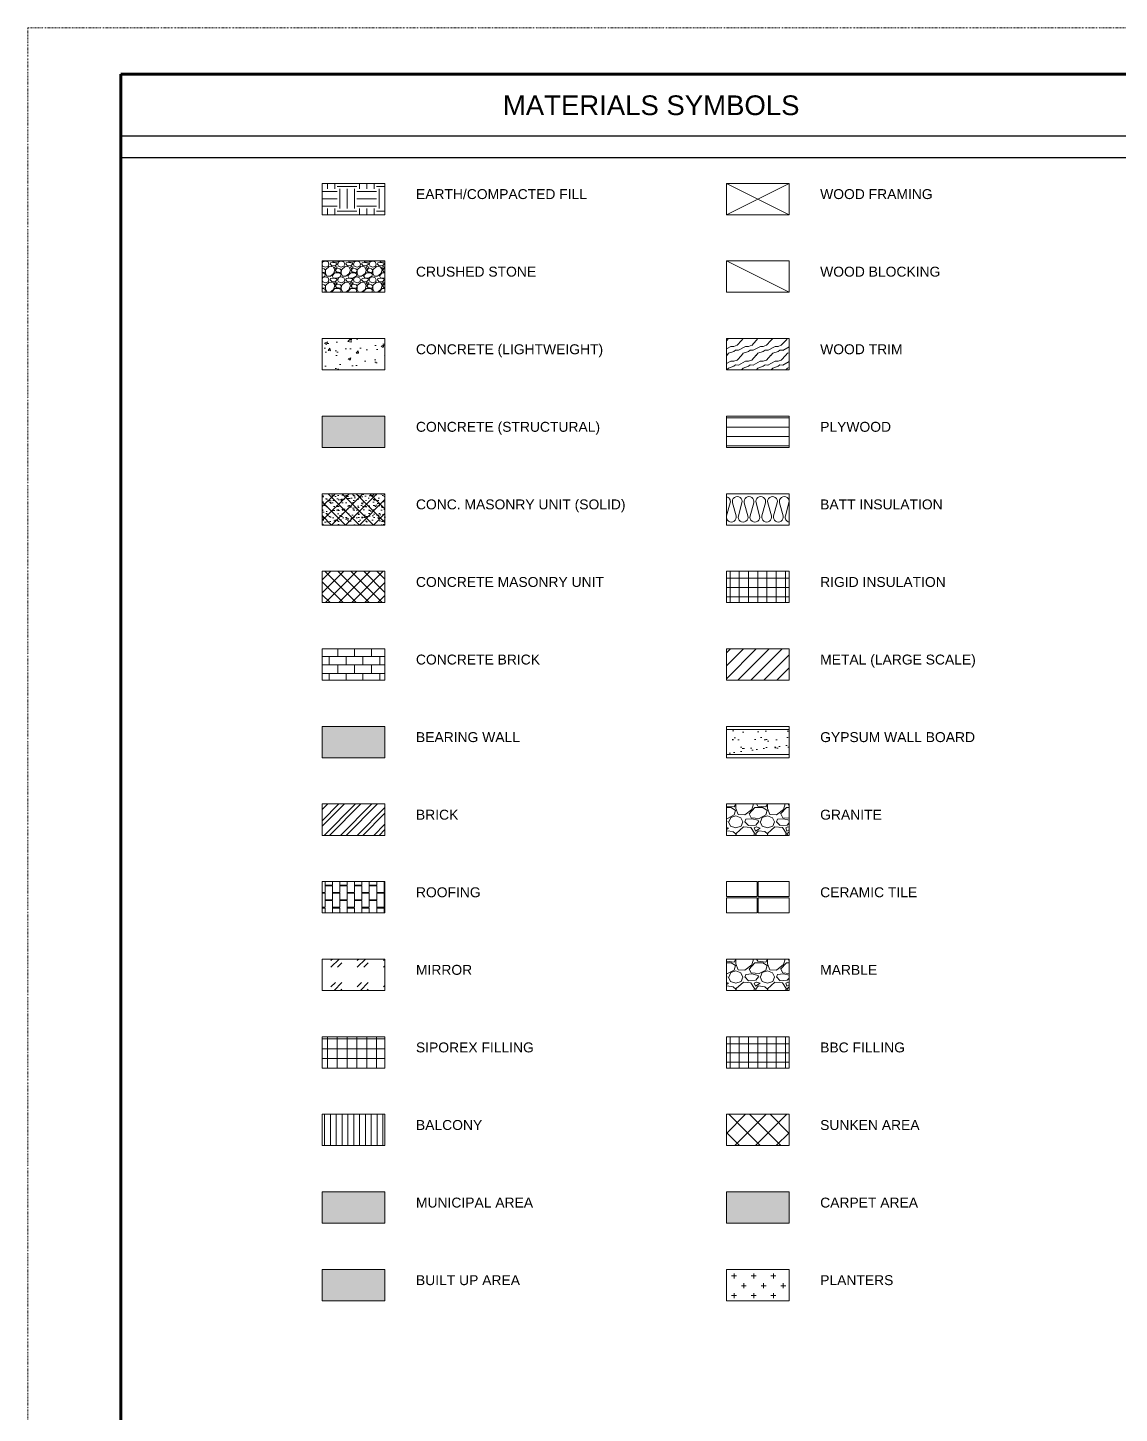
# Paper-space layout 'Symbols A0' of a CAD drawing. Header units: millimetres. Extents: x 0 to 1183, y 0 to 902.
# Drawn here: x 0 to 351.9, y 455.5 to 902 of the extents above; entities that cross this region are included whole.
import ezdxf
from ezdxf.enums import TextEntityAlignment as Align

# ---------------------------------------------------------------- set-up
doc = ezdxf.new("R2010")
doc.units = ezdxf.units.MM
doc.linetypes.add('DASHDOT', pattern=[1, 0.5, -0.25, 0, -0.25])
for name, color, linetype, lineweight in [('A-ANNO-SYMB', 152, 'Continuous', 5), ('A-ANNO-TTLB', 255, 'Continuous', 5), ('A-CONC', 253, 'Continuous', 5), ('A-CONC-LITE', 253, 'Continuous', 5), ('A-WALL-CONC', 153, 'Continuous', 5), ('C-ERTH', 253, 'Continuous', 5), ('C-STON', 253, 'Continuous', 5), ('G-ANNO-TEXT', 3, 'Continuous', 15), ('G-ANNO-TTLB', 7, 'Continuous', 50), ('G-PAPR-MEDM', 6, 'Continuous', 30), ('G-PAPR-THCK', 4, 'Continuous', 100)]:
    doc.layers.add(name, color=color, linetype=linetype, lineweight=lineweight)
doc.layers.add('G-ANNO-REFR', color=253, linetype='DASHDOT', lineweight=5, plot=False)
doc.styles.add('LLARGE', font='arial.ttf', dxfattribs={"height": 6.35})
doc.styles.add('Medium text', font='arial.ttf', dxfattribs={"height": 3.2})
doc.styles.add('NOTES', font='arial.ttf', dxfattribs={"height": 2})
doc.styles.add('SUB-TITLE', font='swisscb.ttf')
doc.styles.add('SUB-TITLE-2', font='swissc.ttf')
doc.styles.add('TITLE', font='swisscb.ttf')

# ---------------------------------------------------------------- blocks, each defined once
blk = doc.blocks.new('*U219')
at = {"layer": 'G-ANNO-REFR'}
blk.add_lwpolyline([(0, 0), (1183, 0), (1183, 902), (0, 902)], close=True, dxfattribs=at)
at = {"layer": 'G-PAPR-THCK'}
blk.add_lwpolyline([(30, 887), (1168, 887), (1168, 15), (30, 15)], close=True, dxfattribs=at)
at = {"layer": 'G-ANNO-TEXT'}
for tag, p, height, style in [('GENERAL_NOTES_001', (1092.7, 879.93), 2, 'NOTES'), ('GENERAL_NOTES_002', (1093, 876.56), 2, 'NOTES'), ('GENERAL_NOTES_003', (1093, 873.19), 2, 'NOTES'), ('GENERAL_NOTES_004', (1093, 869.82), 2, 'NOTES'), ('GENERAL_NOTES_005', (1093, 866.46), 2, 'NOTES'), ('GENERAL_NOTES_006', (1093, 863.09), 2, 'NOTES'), ('GENERAL_NOTES_008', (1092.92, 856.38), 2, 'NOTES'), ('GENERAL_NOTES_007', (1093, 859.75), 2, 'NOTES'), ('GENERAL_NOTES_009', (1093, 853.02), 2, 'NOTES'), ('GENERAL_NOTES_010', (1093, 849.65), 2, 'NOTES'), ('GENERAL_NOTES_011', (1093, 846.28), 2, 'NOTES'), ('GENERAL_NOTES_012', (1093, 842.91), 2, 'NOTES'), ('GENERAL_NOTES_013', (1093, 839.54), 2, 'NOTES'), ('GENERAL_NOTES_014', (1093, 836.17), 2, 'NOTES'), ('GENERAL_NOTES_015', (1093, 832.8), 2, 'NOTES'), ('GENERAL_NOTES_016', (1093, 829.43), 2, 'NOTES'), ('GENERAL_NOTES_017', (1092.88, 826.07), 2, 'NOTES'), ('GENERAL_NOTES_018', (1093, 822.7), 2, 'NOTES'), ('GENERAL_NOTES_019', (1092.96, 819.33), 2, 'NOTES'), ('GENERAL_NOTES_020', (1093, 815.96), 2, 'NOTES'), ('GENERAL_NOTES_021', (1092.88, 812.59), 2, 'NOTES'), ('GENERAL_NOTES_022', (1093, 809.22), 2, 'NOTES'), ('GENERAL_NOTES_023', (1092.89, 805.85), 2, 'NOTES'), ('GENERAL_NOTES_024', (1093, 802.49), 2, 'NOTES'), ('GENERAL_NOTES_025', (1092.87, 799.12), 2, 'NOTES'), ('GENERAL_NOTES_026', (1093, 795.75), 2, 'NOTES'), ('GENERAL_NOTES_027', (1093, 792.38), 2, 'NOTES'), ('GENERAL_NOTES_028', (1093, 789.01), 2, 'NOTES'), ('GENERAL_NOTES_029', (1093, 785.64), 2, 'NOTES'), ('GENERAL_NOTES_030', (1092.89, 782.27), 2, 'NOTES'), ('GENERAL_NOTES_031', (1093, 778.9), 2, 'NOTES'), ('GENERAL_NOTES_032', (1093, 775.53), 2, 'NOTES'), ('GENERAL_NOTES_033', (1093, 772.17), 2, 'NOTES'), ('GENERAL_NOTES_034', (1092.88, 768.8), 2, 'NOTES'), ('GENERAL_NOTES_035', (1093, 765.43), 2, 'NOTES'), ('SHEET_NOTES_001', (1092.7, 745.81), 2, 'NOTES'), ('SHEET_NOTES_002', (1092.92, 742.44), 2, 'NOTES'), ('SHEET_NOTES_003', (1092.88, 739.07), 2, 'NOTES'), ('SHEET_NOTES_004', (1092.96, 735.71), 2, 'NOTES'), ('SHEET_NOTES_005', (1092.88, 732.34), 2, 'NOTES'), ('SHEET_NOTES_006', (1092.89, 728.97), 2, 'NOTES'), ('SHEET_NOTES_007', (1092.87, 725.6), 2, 'NOTES'), ('KEY_NOTES_001', (1092.7, 523), 2, 'NOTES'), ('KEY_NOTES_002', (1092.92, 519.63), 2, 'NOTES'), ('STRUCTURAL_CONSULTANT_NAME', (1092.89, 168.81), 3, 'SUB-TITLE-2'), ('STRUCTURAL_CONSULTANT_ADDRESS1', (1092.89, 164.81), 2, 'SUB-TITLE-2'), ('STRUCTURAL_CONSULTANT_ADDRESS2', (1092.89, 161.43), 2, 'SUB-TITLE-2'), ('STRUCTURAL_CONSULTANT_PHONE', (1092.89, 158.09), 2, 'SUB-TITLE-2'), ('MEP_CONSULTANT_NAME', (1092.89, 147.61), 3, 'SUB-TITLE-2'), ('MEP_CONSULTANT_ADDRESS1', (1092.89, 143.59), 2, 'SUB-TITLE-2'), ('MEP_CONSULTANT_ADDRESS2', (1092.89, 140.21), 2, 'SUB-TITLE-2'), ('MEP_CONSULTANT_PHONE', (1092.89, 136.88), 2, 'SUB-TITLE-2'), ('CLIENTNAME', (1092.89, 124.46), 3, 'SUB-TITLE-2'), ('CLIENTADDRESS1', (1092.89, 120.39), 2, 'SUB-TITLE-2'), ('CLIENTADDRESS2', (1092.89, 117.01), 2, 'SUB-TITLE-2'), ('CLIENTPHONE', (1092.89, 113.68), 2, 'SUB-TITLE-2'), ('DRAWING_NO', (1111, 71.42), 4, 'SUB-TITLE-2')]:
    blk.add_attdef(tag, p, '', height=height, dxfattribs=dict(at, style=style))
at = {"layer": 'G-ANNO-TEXT', "style": 'SUB-TITLE-2'}
for tag, p in [('REV_NO14', (1095.16, 252.81)), ('REV_DATE14', (1103.97, 252.81)), ('DRAWN_BY14', (1115.4, 252.81)), ('CHECKED_BY14', (1128.16, 252.81)), ('REV_NO13', (1095.16, 248.81)), ('REV_NO12', (1095.16, 244.81)), ('REV_DATE13', (1103.97, 248.81)), ('REV_DATE12', (1103.97, 244.81)), ('DRAWN_BY13', (1115.4, 248.81)), ('DRAWN_BY12', (1115.4, 244.81)), ('CHECKED_BY13', (1128.16, 248.81)), ('CHECKED_BY12', (1128.16, 244.81)), ('REV_NO11', (1095.16, 240.81)), ('REV_DATE11', (1103.97, 240.81)), ('DRAWN_BY11', (1115.4, 240.81)), ('CHECKED_BY11', (1128.16, 240.81)), ('REV_NO10', (1095.16, 236.81)), ('REV_DATE10', (1103.97, 236.81)), ('DRAWN_BY10', (1115.4, 236.81)), ('CHECKED_BY10', (1128.16, 236.81)), ('REV_NO9', (1095.16, 232.81)), ('REV_DATE9', (1103.97, 232.81)), ('DRAWN_BY9', (1115.4, 232.81)), ('CHECKED_BY9', (1128.16, 232.81)), ('REV_NO8', (1095.16, 228.81)), ('REV_DATE8', (1103.97, 228.81)), ('DRAWN_BY8', (1115.4, 228.81)), ('CHECKED_BY8', (1128.16, 228.81)), ('REV_NO7', (1095.16, 224.81)), ('REV_DATE7', (1103.97, 224.81)), ('DRAWN_BY7', (1115.4, 224.81)), ('CHECKED_BY7', (1128.16, 224.81)), ('REV_NO6', (1095.16, 220.81)), ('REV_DATE6', (1103.97, 220.81)), ('DRAWN_BY6', (1115.4, 220.81)), ('CHECKED_BY6', (1128.16, 220.81)), ('REV_NO5', (1095.16, 216.81)), ('REV_DATE5', (1103.97, 216.81)), ('DRAWN_BY5', (1115.4, 216.81)), ('CHECKED_BY5', (1128.16, 216.81)), ('REV_NO4', (1095.16, 212.81)), ('REV_DATE4', (1103.97, 212.81)), ('DRAWN_BY4', (1115.4, 212.81)), ('CHECKED_BY4', (1128.16, 212.81)), ('REV_NO3', (1095.16, 208.81)), ('REV_NO2', (1095.16, 204.81)), ('REV_DATE3', (1103.97, 208.81)), ('REV_DATE2', (1103.97, 204.81)), ('DRAWN_BY3', (1115.4, 208.81)), ('DRAWN_BY2', (1115.4, 204.81)), ('CHECKED_BY3', (1128.16, 208.81)), ('CHECKED_BY2', (1128.16, 204.81)), ('REV_NO1', (1095.16, 200.81)), ('REV_DATE1', (1103.97, 200.81)), ('DRAWN_BY1', (1115.4, 200.81)), ('CHECKED_BY1', (1128.16, 200.81)), ('REV_NO0', (1095.16, 196.81)), ('REV_DATE0', (1103.97, 196.81)), ('DRAWN_BY0', (1115.4, 196.81)), ('CHECKED_BY0', (1128.16, 196.81))]:
    blk.add_attdef(tag, text='', height=1.6, dxfattribs=at).set_placement(p, align=Align.MIDDLE)
for tag, p in [('REV_DESCRIPTION14', (1136.14, 252.81)), ('REV_DESCRIPTION13', (1136.14, 248.81)), ('REV_DESCRIPTION12', (1136.14, 244.81)), ('REV_DESCRIPTION11', (1136.14, 240.81)), ('REV_DESCRIPTION10', (1136.14, 236.81)), ('REV_DESCRIPTION9', (1136.14, 232.81)), ('REV_DESCRIPTION8', (1136.14, 228.81)), ('REV_DESCRIPTION7', (1136.14, 224.81)), ('REV_DESCRIPTION6', (1136.14, 220.81)), ('REV_DESCRIPTION5', (1136.14, 216.81)), ('REV_DESCRIPTION4', (1136.14, 212.81)), ('REV_DESCRIPTION3', (1136.14, 208.81)), ('REV_DESCRIPTION2', (1136.14, 204.81)), ('REV_DESCRIPTION1', (1136.14, 200.81)), ('REV_DESCRIPTION0', (1136.14, 196.81))]:
    blk.add_attdef(tag, text='', height=1.6, dxfattribs=at).set_placement(p, align=Align.MIDDLE_LEFT)
for tag, p in [('PROJECT_NAME1', (1111, 110.73)), ('PROJECT_NAME2', (1111, 106.73)), ('PROJECT_CODE', (1111, 102)), ('RELEASE', (1111, 97.57)), ('STAGE', (1111, 93.06)), ('DRAWING_TITLE', (1111, 88.56))]:
    blk.add_attdef(tag, text='', height=2.4, dxfattribs=at).set_placement(p, align=Align.TOP_LEFT)
at = {"layer": 'G-ANNO-TEXT'}
for tag, height, style, p in [('CURRENT_REV', 4, 'TITLE', (1159, 71.42)), ('DRAWN_BY', 2.4, 'SUB-TITLE-2', (1101, 62.5)), ('CHECKED_BY', 2.4, 'SUB-TITLE-2', (1120, 62.5)), ('SCALE', 2.4, 'SUB-TITLE-2', (1140, 62.5)), ('ISSUE_DATE', 2.4, 'SUB-TITLE-2', (1159, 62.5))]:
    blk.add_attdef(tag, text='', height=height, dxfattribs=dict(at, style=style)).set_placement(p, align=Align.CENTER)
at = {"layer": 'G-ANNO-TEXT', "style": 'SUB-TITLE'}
blk.add_attdef('FILE_NAME', text='', height=1.6, rotation=90, dxfattribs=at).set_placement((1169, 25.93), align=Align.TOP_LEFT)

psp = doc.layouts.new('Symbols A0')

# ---------------------------------------------------------------- hatches: boundary and pattern name
at = {"layer": 'A-ANNO-SYMB'}
h = psp.add_hatch(dxfattribs=at)
h.set_pattern_fill('WOOD_2', color=256, scale=4.756188, angle=90, pattern_type=2)
h.set_pattern_definition([(198.4349, (89.6762, 317.254), (-9.5123783, -4.7561805), [1.804845, -13.23554]), (229.3987, (87.964, 316.6833), (-23.7809426, -28.537124), [0.877, -42.972892]), (226.8476, (87.39328, 320.7736), (-66.5866471, -71.34281002), [2.086226, -102.225122]), (199.9831, (85.96642, 319.25162), (-38.04950806, -14.26856175), [1.113395, -54.55636]), (180, (89.6762, 318.871), (-4.75619, -4.75619), [0.951238, -3.80495]), (208.4429, (88.72501, 318.87113), (61.830463415, 33.293287506), [2.596375, -127.222296]), (174.2894, (86.44204, 317.6345), (42.8056903, -4.75619437), [0.955984, -46.843116]), (219.8056, (85.4908, 317.72964), (23.78093136, 19.024764), [0.74294, -36.404078])])
h.paths.add_polyline_path([(245.48, 791.73), (245.48, 801.83), (225.26, 801.83), (225.26, 791.73)])
h = psp.add_hatch(color=253, dxfattribs=at)
h.dxf.hatch_style = 1
h.paths.add_polyline_path([(115.17, 766.73), (115.17, 776.83), (94.96, 776.83), (94.96, 766.73)])
h = psp.add_hatch(dxfattribs=at)
h.set_pattern_fill('ANSI31', color=256, scale=23.780941, angle=135)
h.set_pattern_definition([(180, (89.6762, 312.4946), (-6e-16, -2.972618), [])])
h.paths.add_polyline_path([(245.48, 766.73), (245.48, 776.83), (225.26, 776.83), (225.26, 766.73)])
h = psp.add_hatch(dxfattribs=at)
h.set_pattern_fill('ANSI37', color=256, scale=23.780941, angle=135)
h.set_pattern_definition([(180, (89.6762, 305.449), (-6e-16, -2.972618), []), (270, (89.6762, 305.449), (2.972618, -6e-16), [])])
h.paths.add_polyline_path([(245.48, 716.73), (245.48, 726.83), (225.26, 726.83), (225.26, 716.73)])
h = psp.add_hatch(dxfattribs=at)
h.set_pattern_fill('STONE_HOLLAND_PARQUET_2', color=256, scale=0.679455, pattern_type=2)
h.set_pattern_definition([(0, (67.3256, 362.3437), (0, 2.717822), []), (90, (67.3256, 362.3437), (-2.717822, 2.717822), [2.71782, -2.71782])])
h.paths.add_polyline_path([(94.96, 701.83), (94.96, 691.73), (115.17, 691.73), (115.17, 701.83)])
h = psp.add_hatch(dxfattribs=at)
h.set_pattern_fill('ANSI31', color=256, scale=23.601229)
h.set_pattern_definition([(45, (82.267, 298.886), (-2.086074, 2.086074), [])])
h.paths.add_polyline_path([(245.48, 691.73), (245.48, 701.83), (225.26, 701.83), (225.26, 691.73)])
h = psp.add_hatch(color=256, dxfattribs=at)
h.dxf.hatch_style = 1
h.paths.add_polyline_path([(115.17, 666.73), (115.17, 676.83), (94.96, 676.83), (94.96, 666.73)])
h = psp.add_hatch(dxfattribs=at)
h.set_pattern_fill('AR-SAND', color=256, scale=2.717822)
h.set_pattern_definition([(37.5, (89.6762, 298.403), (-0.171205, 5.236764), [0, -4.13109, 0, -4.620297, 0, -4.41646]), (7.5, (89.676, 298.403), (4.80994, 7.67009), [0, -2.228614, 0, -3.723416, 0, -1.426856]), (327.5, (86.3333, 298.403), (8.463683, 0.01538), [0, -1.35891, 0, -4.89208, 0, -6.38688]), (317.5, (86.333, 298.403), (8.17012, 2.38537), [0, -0.679455, 0, -3.20703, 0, -3.66906])])
h.paths.add_polyline_path([(225.26, 675.81), (225.26, 667.74), (245.48, 667.74), (245.48, 675.81)])
h = psp.add_hatch(dxfattribs=at)
h.set_pattern_fill('ANSI32', color=256, scale=10.043076)
h.set_pattern_definition([(45, (59.9164, 291.8404), (-2.663073, 2.663073), []), (45, (61.6917, 291.8404), (-2.663073, 2.663073), [])])
h.paths.add_polyline_path([(115.17, 641.73), (115.17, 651.83), (94.96, 651.83), (94.96, 641.73)])
h = psp.add_hatch(dxfattribs=at)
h.set_pattern_fill('SITEWORK_GRAVEL', color=256, scale=10.191832, pattern_type=2)
h.set_pattern_definition([(228.0128, (204.9682, 340.2554), (-81.5346354, -91.7264988), [1.37117, -135.7459]), (184.9697, (204.05096, 339.2362), (122.30199083, 10.1917431), [2.35297, -232.94374]), (132.5104, (201.70683, 339.0324), (101.9182222, -112.1102368), [1.6591, -164.25189]), (267.2737, (197.732, 336.4844), (10.1917911, 203.8366365), [2.14271, -212.12828]), (292.8337, (197.6301, 334.34414), (-50.9592593, 122.30194355), [2.1011, -208.0089]), (357.2737, (198.44545, 332.4077), (-203.8366365, 10.1917911), [2.14271, -212.12828]), (37.6942, (200.58573, 332.30577), (-132.49388666, -101.91821897), [2.83362, -280.52863]), (72.2553, (202.82794, 334.0384), (71.34293143, 224.22025847), [2.67523, -264.84821]), (121.4296, (203.6433, 336.58634), (-81.5347373, 132.4937612), [2.14997, -212.84696]), (175.2364, (202.5222, 338.4209), (112.110158, -10.1917454), [2.45452, -120.2714]), (222.3974, (200.07614, 338.6247), (-122.30205504, -112.11006774), [3.17423, -314.24857]), (138.8141, (207.8219, 336.3825), (-71.3428518, 61.1509627), [1.0834, -107.25725]), (171.4692, (207.0066, 337.09593), (132.4937943, -20.383744), [2.06117, -204.05587]), (225, (204.968, 337.402), (-1e-15, -10.19183), [1.44134, -12.97208]), (203.1986, (204.2548, 338.6247), (50.9591556, 20.383677), [0.7762, -76.8425]), (291.8014, (203.5414, 338.319), (-10.191831, 30.575498), [1.0977, -53.787]), (30.9638, (203.949, 337.2998), (30.575475, 20.383689), [1.78285, -57.64523]), (161.5651, (205.4778, 338.217), (20.383668, -10.191815), [1.28917, -30.94023]), (16.3895, (197.6301, 338.31895), (101.9183392, 30.5754207), [1.806, -178.79372]), (70.3462, (199.3627, 338.82854), (-40.7672783, -112.1101702), [1.51513, -149.99735]), (293.1986, (205.4778, 340.2554), (-20.383677, 50.9591556), [1.55237, -76.0663]), (343.6105, (206.0893, 338.82854), (-101.9183392, 30.5754207), [1.806, -178.79372]), (339.444, (197.6301, 332), (-50.959177, 20.3836225), [1.74158, -85.33747]), (294.7751, (199.2608, 331.3885), (-50.9590788, 112.1101833), [1.45925, -144.46558]), (66.8014, (205.5797, 330.0636), (20.383677, 50.9591556), [1.55237, -76.0663]), (17.354, (206.19124, 331.4904), (-132.4938324, -40.7672707), [1.70847, -169.13777]), (69.444, (200.5857, 330.0636), (-20.3836225, -50.959177), [0.8708, -86.20826]), (101.3099, (204.9682, 330.0636), (-10.191808, 40.767334), [0.51968, -51.44866]), (165.9638, (204.8663, 330.5732), (30.5755, -10.191812), [2.1011, -39.9209]), (186.009, (202.82794, 331.08275), (101.9183142, 10.1918247), [1.94715, -192.76752]), (303.6901, (203.949, 336.3825), (-10.191845, 20.38366), [1.4699, -35.27728]), (353.1572, (204.7644, 335.1595), (173.26113203, -20.38374487), [2.56624, -254.05753]), (60.9454, (207.3123, 334.8537), (-40.767327, -71.3428257), [1.0493, -103.88202]), (90, (207.822, 335.771), (-10.19183, 10.19183), [0.6115, -9.58032]), (120.2564, (202.6241, 331.3885), (40.7672746, -71.3428468), [1.4159, -140.17356]), (48.0128, (201.9107, 332.6115), (81.5346354, 91.7264988), [2.74234, -134.37473]), (0, (203.745, 334.65), (10.19183, 10.19183), [2.64988, -7.54196]), (325.3048, (206.3951, 334.6499), (-101.9182583, 71.3429095), [1.61147, -159.53553]), (254.0546, (207.72, 333.7326), (-10.1918305, -40.767328), [1.48395, -72.7137]), (207.646, (207.31234, 332.30577), (-193.6447591, -101.9183954), [2.41613, -239.19693]), (175.4261, (205.17206, 331.18467), (-132.4938175, 10.1917787), [2.5561, -253.05374])])
h.paths.add_polyline_path([(245.48, 641.73), (245.48, 651.83), (225.26, 651.83), (225.26, 641.73)])
h = psp.add_hatch(dxfattribs=at)
h.set_pattern_fill('ROOFING_SHINGLES_4', color=256, scale=4.756188, angle=90, pattern_type=2)
h.set_pattern_definition([(0, (62.5694, 354.5744), (4.75619, 4.75619), [2.378094, -2.378094]), (90, (64.9475, 354.5744), (-4.75619, 4.75619), [4.51838, -0.23781]), (0, (64.9475, 356.7147), (4.75619, 4.75619), [2.378094, -2.378094]), (270, (67.3256, 356.7147), (4.75619, -4.75619), [2.378094, -2.378094]), (0, (64.9475, 356.9525), (4.75619, 4.75619), [2.378094, -2.378094]), (90, (67.3256, 356.9525), (-4.75619, 4.75619), [2.140285, -2.6159]), (180, (64.9475, 354.3366), (-4.75619, -4.75619), [2.378094, -2.378094])])
h.paths.add_polyline_path([(115.17, 626.83), (94.96, 626.83), (94.96, 616.73), (115.17, 616.73)])
h = psp.add_hatch(dxfattribs=at)
h.set_pattern_fill('SITEWORK_GRAVEL', color=256, scale=10.191832, pattern_type=2)
h.set_pattern_definition([(228.0128, (204.9682, 290.2554), (-81.5346354, -91.7264988), [1.37117, -135.7459]), (184.9697, (204.05096, 289.2362), (122.30199083, 10.1917431), [2.35297, -232.94374]), (132.5104, (201.70683, 289.0324), (101.9182222, -112.1102368), [1.6591, -164.25189]), (267.2737, (197.732, 286.4844), (10.1917911, 203.8366365), [2.14271, -212.12828]), (292.8337, (197.6301, 284.34414), (-50.9592593, 122.30194355), [2.1011, -208.0089]), (357.2737, (198.44545, 282.4077), (-203.8366365, 10.1917911), [2.14271, -212.12828]), (37.6942, (200.58573, 282.30577), (-132.49388666, -101.91821897), [2.83362, -280.52863]), (72.2553, (202.82794, 284.0384), (71.34293143, 224.22025847), [2.67523, -264.84821]), (121.4296, (203.6433, 286.58634), (-81.5347373, 132.4937612), [2.14997, -212.84696]), (175.2364, (202.5222, 288.4209), (112.110158, -10.1917454), [2.45452, -120.2714]), (222.3974, (200.07614, 288.6247), (-122.30205504, -112.11006774), [3.17423, -314.24857]), (138.8141, (207.8219, 286.3825), (-71.3428518, 61.1509627), [1.0834, -107.25725]), (171.4692, (207.0066, 287.09593), (132.4937943, -20.383744), [2.06117, -204.05587]), (225, (204.968, 287.402), (-1e-15, -10.19183), [1.44134, -12.97208]), (203.1986, (204.2548, 288.6247), (50.9591556, 20.383677), [0.7762, -76.8425]), (291.8014, (203.5414, 288.319), (-10.191831, 30.575498), [1.0977, -53.787]), (30.9638, (203.949, 287.2998), (30.575475, 20.383689), [1.78285, -57.64523]), (161.5651, (205.4778, 288.217), (20.383668, -10.191815), [1.28917, -30.94023]), (16.3895, (197.6301, 288.31895), (101.9183392, 30.5754207), [1.806, -178.79372]), (70.3462, (199.3627, 288.82854), (-40.7672783, -112.1101702), [1.51513, -149.99735]), (293.1986, (205.4778, 290.2554), (-20.383677, 50.9591556), [1.55237, -76.0663]), (343.6105, (206.0893, 288.82854), (-101.9183392, 30.5754207), [1.806, -178.79372]), (339.444, (197.6301, 282), (-50.959177, 20.3836225), [1.74158, -85.33747]), (294.7751, (199.2608, 281.3885), (-50.9590788, 112.1101833), [1.45925, -144.46558]), (66.8014, (205.5797, 280.0636), (20.383677, 50.9591556), [1.55237, -76.0663]), (17.354, (206.19124, 281.4904), (-132.4938324, -40.7672707), [1.70847, -169.13777]), (69.444, (200.5857, 280.0636), (-20.3836225, -50.959177), [0.8708, -86.20826]), (101.3099, (204.9682, 280.0636), (-10.191808, 40.767334), [0.51968, -51.44866]), (165.9638, (204.8663, 280.5732), (30.5755, -10.191812), [2.1011, -39.9209]), (186.009, (202.82794, 281.08275), (101.9183142, 10.1918247), [1.94715, -192.76752]), (303.6901, (203.949, 286.3825), (-10.191845, 20.38366), [1.4699, -35.27728]), (353.1572, (204.7644, 285.1595), (173.26113203, -20.38374487), [2.56624, -254.05753]), (60.9454, (207.3123, 284.8537), (-40.767327, -71.3428257), [1.0493, -103.88202]), (90, (207.822, 285.771), (-10.19183, 10.19183), [0.6115, -9.58032]), (120.2564, (202.6241, 281.3885), (40.7672746, -71.3428468), [1.4159, -140.17356]), (48.0128, (201.9107, 282.6115), (81.5346354, 91.7264988), [2.74234, -134.37473]), (0, (203.745, 284.65), (10.19183, 10.19183), [2.64988, -7.54196]), (325.3048, (206.3951, 284.6499), (-101.9182583, 71.3429095), [1.61147, -159.53553]), (254.0546, (207.72, 283.7326), (-10.1918305, -40.767328), [1.48395, -72.7137]), (207.646, (207.31234, 282.30577), (-193.6447591, -101.9183954), [2.41613, -239.19693]), (175.4261, (205.17206, 281.18467), (-132.4938175, 10.1917787), [2.5561, -253.05374])])
h.paths.add_polyline_path([(245.48, 591.73), (245.48, 601.83), (225.26, 601.83), (225.26, 591.73)])
h = psp.add_hatch(dxfattribs=at)
h.set_pattern_fill('ANSI37', color=256, angle=135)
h.set_pattern_definition([(180, (55.3312, 217.342), (-7e-16, -3.175), []), (270, (55.3312, 217.342), (3.175, -7e-16), [])])
h.paths.add_polyline_path([(115.17, 566.73), (115.17, 576.83), (94.96, 576.83), (94.96, 566.73)])
h = psp.add_hatch(dxfattribs=at)
h.set_pattern_fill('ANSI37', color=256, scale=23.780941, angle=135)
h.set_pattern_definition([(180, (89.6762, 155.449), (-6e-16, -2.972618), []), (270, (89.6762, 155.449), (2.972618, -6e-16), [])])
h.paths.add_polyline_path([(245.48, 566.73), (245.48, 576.83), (225.26, 576.83), (225.26, 566.73)])
h = psp.add_hatch(dxfattribs=at)
h.set_pattern_fill('ANSI31', color=256, scale=15.064614, angle=45)
h.set_pattern_definition([(90, (59.9164, 209.568), (-1.883077, 3e-16), [])])
h.paths.add_polyline_path([(115.17, 551.83), (94.96, 551.83), (94.96, 541.73), (115.17, 541.73)])
h = psp.add_hatch(dxfattribs=at)
h.set_pattern_fill('ANSI37', color=256, scale=37.661536)
h.set_pattern_definition([(45, (82.267, 209.568), (-3.32884, 3.32884), []), (135, (82.267, 209.568), (-3.32884, -3.32884), [])])
h.paths.add_polyline_path([(245.48, 541.73), (245.48, 551.83), (225.26, 551.83), (225.26, 541.73)])
h = psp.add_hatch(color=9, dxfattribs=at)
h.dxf.hatch_style = 1
h.paths.add_polyline_path([(115.17, 526.83), (94.96, 526.83), (94.96, 516.73), (115.17, 516.73)])
at = {"layer": 'A-ANNO-SYMB', "true_color": 0xf9fda5}
h = psp.add_hatch(color=51, dxfattribs=at)
h.dxf.hatch_style = 1
h.paths.add_polyline_path([(245.48, 516.73), (245.48, 526.83), (225.26, 526.83), (225.26, 516.73)])
at = {"layer": 'A-ANNO-SYMB', "true_color": 0xdbf6ff}
h = psp.add_hatch(color=7, dxfattribs=at)
h.dxf.hatch_style = 1
h.paths.add_polyline_path([(115.17, 501.83), (94.96, 501.83), (94.96, 491.73), (115.17, 491.73)])
at = {"layer": 'A-ANNO-TTLB'}
h = psp.add_hatch(dxfattribs=at)
h.set_pattern_fill('GOST_GLASS', color=256)
h.set_pattern_definition([(45, (55.331, 225.865), (8.48528, -9e-16), [5, -7]), (45, (57.4525, 225.865), (8.48528, -9e-16), [2, -10]), (45, (55.331, 227.9865), (8.48528, -9e-16), [2, -10])])
h.paths.add_polyline_path([(94.96, 601.83), (94.96, 591.73), (115.17, 591.73), (115.17, 601.83)])
h = psp.add_hatch(dxfattribs=at)
h.set_pattern_fill('CROSS', color=256, scale=0.5)
h.set_pattern_definition([(0, (77.6818, 191.7728), (3.175, 3.175), [1.5875, -4.7625]), (90, (78.4756, 190.979), (-3.175, 3.175), [1.5875, -4.7625])])
h.paths.add_polyline_path([(225.26, 501.83), (225.26, 491.73), (245.48, 491.73), (245.48, 501.83)])
at = {"layer": 'A-CONC'}
h = psp.add_hatch(dxfattribs=at)
h.set_pattern_fill('AR-SAND', color=256, scale=0.05)
h.set_pattern_definition([(37.5, (55.3312, 277.0036), (-0.0800016, 2.447066), [0, -1.9304, 0, -2.159, 0, -2.06375]), (7.5, (55.3312, 277.0036), (2.247616, 3.584126), [0, -1.0414, 0, -1.7399, 0, -0.66675]), (327.5, (53.769, 277.0036), (3.954962, 0.007186), [0, -0.635, 0, -2.286, 0, -2.9845]), (317.5, (53.769, 277.0036), (3.817782, 1.114647), [0, -0.3175, 0, -1.4986, 0, -1.7145])])
h.paths.add_polyline_path([(94.96, 751.83), (94.96, 741.73), (115.17, 741.73), (115.17, 751.83)])
at = {"layer": 'A-CONC-LITE'}
h = psp.add_hatch(dxfattribs=at)
h.set_pattern_fill('AR-CONC', color=256, scale=0.05)
h.set_pattern_definition([(50, (55.331, 294.05), (9.10923, -0.79695), [0.9525, -10.4775]), (355, (55.331, 294.05), (-1.76217, 9.55284), [0.762, -8.38203]), (100.4514, (56.09, 293.983), (7.34706, 8.75589), [0.8095, -8.90451]), (46.1842, (55.331, 296.59), (13.55395, -2.10212), [1.42875, -15.71625]), (96.6356, (56.461, 296.415), (11.8702, 12.3713), [1.21425, -13.35678]), (351.184, (55.331, 296.59), (11.8702, 12.3713), [1.143, -12.573]), (21, (56.601, 295.955), (7.58072, -5.11326), [0.9525, -10.4775]), (326, (56.601, 295.955), (3.0901, 9.2094), [0.762, -8.382]), (71.4514, (57.233, 295.529), (10.67082, 4.09614), [0.8095, -8.9045]), (37.5, (55.3312, 294.0498), (0.15443, 4.227752), [0, -8.2804, 0, -8.509, 0, -8.41375]), (7.5, (55.331, 294.0498), (3.340983, 5.00903), [0, -4.8514, 0, -8.0899, 0, -3.20675]), (327.5, (52.499, 294.0498), (6.77953, -0.286437), [0, -3.175, 0, -9.906, 0, -13.1445]), (317.5, (51.229, 294.05), (7.40646, 1.271325), [0, -4.1275, 0, -6.5786, 0, -9.3345])])
h.paths.add_polyline_path([(115.17, 791.73), (115.17, 801.83), (94.96, 801.83), (94.96, 791.73)])
at = {"layer": 'A-WALL-CONC'}
h = psp.add_hatch(dxfattribs=at)
h.set_pattern_fill('ANSI37', color=256)
h.set_pattern_definition([(45, (55.3312, 277.0036), (-2.245064, 2.245064), []), (135, (55.3312, 277.0036), (-2.245064, -2.245064), [])])
h.paths.add_polyline_path([(94.96, 751.83), (94.96, 741.73), (115.17, 741.73), (115.17, 751.83)])
h = psp.add_hatch(dxfattribs=at)
h.set_pattern_fill('ANSI37', color=256, scale=23.780941)
h.set_pattern_definition([(45, (67.3256, 305.449), (-2.101958, 2.101958), []), (135, (67.3256, 305.449), (-2.101958, -2.101958), [])])
h.paths.add_polyline_path([(115.17, 726.83), (115.17, 716.73), (94.96, 716.73), (94.96, 726.83)])
at = {"layer": 'C-ERTH'}
h = psp.add_hatch(dxfattribs=at)
h.set_pattern_fill('EARTH', color=256)
h.set_pattern_definition([(0, (55.331, 311.096), (6.35, 6.35), [6.35, -6.35]), (0, (55.331, 313.477), (6.35, 6.35), [6.35, -6.35]), (0, (55.331, 315.8584), (6.35, 6.35), [6.35, -6.35]), (90, (56.125, 316.652), (-6.35, 6.35), [6.35, -6.35]), (90, (58.506, 316.652), (-6.35, 6.35), [6.35, -6.35]), (90, (60.8874, 316.652), (-6.35, 6.35), [6.35, -6.35])])
h.paths.add_polyline_path([(115.17, 841.73), (115.17, 851.83), (94.96, 851.83), (94.96, 841.73)])
at = {"layer": 'C-STON'}
h = psp.add_hatch(dxfattribs=at)
h.set_pattern_fill('GRAVEL', color=256, scale=0.2)
h.set_pattern_definition([(228.01279, (58.98877, 307.65285), (-40.64, -45.72), [0.683443, -67.660967]), (184.96974, (58.53157, 307.14485), (60.95999998, 5.08000029), [1.17281, -116.108098]), (132.51045, (57.36317, 307.04325), (50.80000002, -55.87999998), [0.826963, -81.869446]), (267.27369, (55.38197, 305.77325), (5.08000001, 101.6), [1.06801, -105.732875]), (292.833654, (55.33117, 304.70645), (-25.4, 60.96), [1.047267, -103.679615]), (357.27369, (55.73757, 303.74125), (-101.6, 5.08000001), [1.06801, -105.732875]), (37.69424, (56.80437, 303.69045), (-66.04, -50.800000004), [1.412387, -139.82623]), (72.25533, (57.92197, 304.55405), (35.56000001, 111.76), [1.33344, -132.010513]), (121.429566, (58.32837, 305.82405), (-40.64000001, 66.04), [1.071626, -106.09109]), (175.23636, (57.76957, 306.73845), (55.88, -5.08), [1.223427, -59.947874]), (222.397438, (56.55037, 306.84005), (-60.96, -55.88), [1.582156, -156.633545]), (138.81407, (60.41117, 305.72245), (-35.56, 30.48), [0.54001, -53.46113]), (171.469234, (60.00477, 306.07805), (66.04, -10.15999999), [1.027364, -101.70928]), (225, (58.9888, 306.2304), (-7e-16, -5.08), [0.71842, -6.465786]), (203.19859, (58.6332, 306.84005), (25.4, 10.16), [0.386883, -38.301245]), (291.8014, (58.2776, 306.6876), (-5.08, 15.24), [0.54713, -26.809506]), (30.96376, (58.4808, 306.17965), (15.24, 10.16), [0.88864, -28.732596]), (161.56505, (59.2428, 306.6368), (10.16, -5.08), [0.642574, -15.421796]), (16.38954, (55.33117, 306.68765), (50.8, 15.24), [0.900176, -89.117653]), (70.346176, (56.19477, 306.94165), (-20.32, -55.88), [0.7552, -74.76443]), (293.19859, (59.2428, 307.65285), (-10.16, 25.4), [0.77376, -37.914367]), (343.61046, (59.54757, 306.94165), (-50.8, 15.24), [0.900176, -89.117653]), (339.44395, (55.3312, 303.53805), (-25.4, 10.16), [0.86807, -42.53547]), (294.77514, (56.14397, 303.23325), (-25.40000003, 55.87999999), [0.727344, -72.007187]), (66.80141, (59.2936, 302.57285), (10.16, 25.4), [0.77376, -37.914367]), (17.354025, (59.59837, 303.28405), (-66.04, -20.32), [0.851565, -84.30475]), (69.44395, (56.8044, 302.57285), (-10.16, -25.4), [0.434035, -42.969504]), (101.30993, (58.9888, 302.5728), (-5.08, 20.32), [0.25903, -25.64399]), (165.96376, (58.938, 302.8268), (15.24, -5.08), [1.047267, -19.89811]), (186.009006, (57.92197, 303.08085), (50.8, 5.08), [0.970534, -96.08273]), (303.69007, (58.4808, 305.7224), (-5.08, 10.16), [0.73265, -17.583553]), (353.157227, (58.88717, 305.11285), (86.36, -10.159999995), [1.279114, -126.63202]), (60.9454, (60.15717, 304.96045), (-20.32, -35.56), [0.523016, -51.778785]), (90, (60.411, 305.4176), (-5.08, 5.08), [0.3048, -4.7752]), (120.25644, (57.82037, 303.23325), (20.32, -35.56), [0.705734, -69.86788]), (48.01279, (57.46477, 303.84285), (40.64, 45.72), [1.366886, -66.977524]), (0, (58.379, 304.859), (5.08, 5.08), [1.3208, -3.7592]), (325.30485, (59.69997, 304.85885), (50.80000002, -35.55999997), [0.80322, -79.518633]), (254.0546, (60.3604, 304.40165), (-5.08, -20.32), [0.73966, -36.2433]), (207.645975, (60.15717, 303.69045), (-96.52, -50.79999999), [1.20429, -119.22493]), (175.42608, (59.09037, 303.13165), (-66.04, 5.08), [1.27406, -126.131693])])
h.paths.add_polyline_path([(115.17, 816.73), (115.17, 826.83), (94.96, 826.83), (94.96, 816.73)])

# ---------------------------------------------------------------- linework, layer by layer
at = {"layer": 'A-ANNO-SYMB'}
for p, q in [((225.26, 841.73), (245.48, 851.83)), ((225.26, 851.83), (245.48, 841.73)), ((225.26, 826.83), (245.48, 816.73)), ((225.26, 675.81), (245.48, 675.81)), ((225.26, 667.74), (245.48, 667.74))]:
    psp.add_line(p, q, dxfattribs=at)
at = {"layer": 'A-ANNO-SYMB', "linetype": 'Continuous'}
for p, q in [((115.17, 826.83), (94.96, 826.83)), ((94.96, 826.83), (94.96, 816.73)), ((115.17, 816.73), (115.17, 826.83)), ((94.96, 816.73), (115.17, 816.73)), ((245.48, 751.83), (225.26, 751.83)), ((225.26, 751.83), (225.26, 741.73)), ((245.48, 741.73), (245.48, 751.83)), ((225.26, 741.73), (245.48, 741.73))]:
    psp.add_line(p, q, dxfattribs=at)
for points in [[(115.17, 841.73), (115.17, 851.83), (94.96, 851.83), (94.96, 841.73)], [(245.48, 851.83), (225.26, 851.83), (225.26, 841.73), (245.48, 841.73)], [(245.48, 816.73), (245.48, 826.83), (225.26, 826.83), (225.26, 816.73)], [(115.17, 791.73), (115.17, 801.83), (94.96, 801.83), (94.96, 791.73)], [(245.48, 791.73), (245.48, 801.83), (225.26, 801.83), (225.26, 791.73)], [(115.17, 766.73), (115.17, 776.83), (94.96, 776.83), (94.96, 766.73)], [(245.48, 766.73), (245.48, 776.83), (225.26, 776.83), (225.26, 766.73)], [(115.17, 751.83), (115.17, 741.73), (94.96, 741.73), (94.96, 751.83)], [(115.17, 726.83), (115.17, 716.73), (94.96, 716.73), (94.96, 726.83)], [(245.48, 716.73), (245.48, 726.83), (225.26, 726.83), (225.26, 716.73)], [(115.17, 691.73), (115.17, 701.83), (94.96, 701.83), (94.96, 691.73)], [(245.48, 691.73), (245.48, 701.83), (225.26, 701.83), (225.26, 691.73)], [(115.17, 666.73), (115.17, 676.83), (94.96, 676.83), (94.96, 666.73)], [(245.48, 666.73), (245.48, 676.83), (225.26, 676.83), (225.26, 666.73)], [(115.17, 641.73), (115.17, 651.83), (94.96, 651.83), (94.96, 641.73)], [(245.48, 641.73), (245.48, 651.83), (225.26, 651.83), (225.26, 641.73)], [(115.17, 616.73), (115.17, 626.83), (94.96, 626.83), (94.96, 616.73)], [(235.2, 626.85), (225.27, 626.85), (225.27, 621.97), (235.2, 621.97)], [(235.54, 621.97), (245.48, 621.97), (245.48, 626.85), (235.54, 626.85)], [(235.2, 621.63), (225.27, 621.63), (225.27, 616.75), (235.2, 616.75)], [(235.54, 616.75), (245.48, 616.75), (245.48, 621.63), (235.54, 621.63)], [(115.17, 591.73), (115.17, 601.83), (94.96, 601.83), (94.96, 591.73)], [(245.48, 591.73), (245.48, 601.83), (225.26, 601.83), (225.26, 591.73)], [(115.17, 566.73), (115.17, 576.83), (94.96, 576.83), (94.96, 566.73)], [(245.48, 566.73), (245.48, 576.83), (225.26, 576.83), (225.26, 566.73)], [(115.17, 541.73), (115.17, 551.83), (94.96, 551.83), (94.96, 541.73)], [(245.48, 541.73), (245.48, 551.83), (225.26, 551.83), (225.26, 541.73)], [(115.17, 516.73), (115.17, 526.83), (94.96, 526.83), (94.96, 516.73)], [(245.48, 516.73), (245.48, 526.83), (225.26, 526.83), (225.26, 516.73)], [(115.17, 491.73), (115.17, 501.83), (94.96, 501.83), (94.96, 491.73)], [(245.48, 491.73), (245.48, 501.83), (225.26, 501.83), (225.26, 491.73)]]:
    psp.add_lwpolyline(points, close=True, dxfattribs=at)
at = {"layer": 'A-ANNO-SYMB'}
psp.add_lwpolyline([(225.26, 750.85, -0.433384), (226.47, 748.89), (225.32, 744.67, 1.309401), (228.37, 744.67), (227.22, 748.89, -1.309401), (230.26, 748.89), (229.11, 744.67, 1.309401), (232.16, 744.67), (231.01, 748.89, -1.309401), (234.05, 748.89), (232.9, 744.67, 1.309401), (235.95, 744.67), (234.8, 748.89, -1.309401), (237.84, 748.89), (236.69, 744.67, 1.309401), (239.74, 744.67), (238.59, 748.89, -1.309401), (241.63, 748.89), (240.48, 744.67, 1.309401), (243.53, 744.67), (242.38, 748.89, -1.309401), (245.42, 748.89), (244.27, 744.67, 0.433384), (245.48, 742.71, 0.433384)], format="xyb", dxfattribs=at)
at = {"layer": 'G-PAPR-MEDM'}
for p, q in [((295.81, 867.01), (30, 867.01)), ((454.67, 867.01), (250.84, 867.01)), ((30, 860.22), (692, 860.22))]:
    psp.add_line(p, q, dxfattribs=at)

# ---------------------------------------------------------------- block references
at = {"layer": 'G-ANNO-TTLB'}
psp.add_blockref('*U219', (0, 0), dxfattribs=at)

# ---------------------------------------------------------------- texts
at = {"layer": 'G-ANNO-TEXT', "style": 'LLARGE'}
psp.add_text('MATERIALS SYMBOLS', height=6.35, dxfattribs=at).set_placement((201, 877.01), align=Align.MIDDLE_CENTER)
at = {"layer": 'G-ANNO-TEXT', "style": 'Medium text'}
for s, p in [('EARTH/COMPACTED FILL', (125.17, 846.78)), ('WOOD FRAMING', (255.48, 846.78)), ('CRUSHED STONE', (125.17, 821.78)), ('WOOD BLOCKING', (255.48, 821.78)), ('CONCRETE (LIGHTWEIGHT)', (125.17, 796.78)), ('WOOD TRIM', (255.48, 796.78)), ('CONCRETE (STRUCTURAL)', (125.17, 771.78)), ('PLYWOOD', (255.48, 771.78)), ('CONC. MASONRY UNIT (SOLID)', (125.17, 746.78)), ('BATT INSULATION', (255.48, 746.78)), ('CONCRETE MASONRY UNIT', (125.17, 721.78)), ('RIGID INSULATION', (255.48, 721.78)), ('CONCRETE BRICK', (125.17, 696.78)), ('METAL (LARGE SCALE)', (255.48, 696.78)), ('BEARING WALL', (125.17, 671.78)), ('GYPSUM WALL BOARD', (255.48, 671.78)), ('BRICK', (125.17, 646.78)), ('GRANITE', (255.48, 646.78)), ('ROOFING', (125.17, 621.78)), ('CERAMIC TILE', (255.48, 621.78)), ('MIRROR', (125.17, 596.78)), ('MARBLE', (255.48, 596.78)), ('SIPOREX FILLING', (125.17, 571.78)), ('BBC FILLING', (255.48, 571.78)), ('BALCONY', (125.17, 546.78)), ('SUNKEN AREA', (255.48, 546.78)), ('MUNICIPAL AREA', (125.17, 521.78)), ('CARPET AREA', (255.48, 521.78)), ('BUILT UP AREA', (125.17, 496.78)), ('PLANTERS', (255.48, 496.78))]:
    psp.add_text(s, height=3.2, dxfattribs=at).set_placement(p)

doc.saveas('drawing.dxf')
